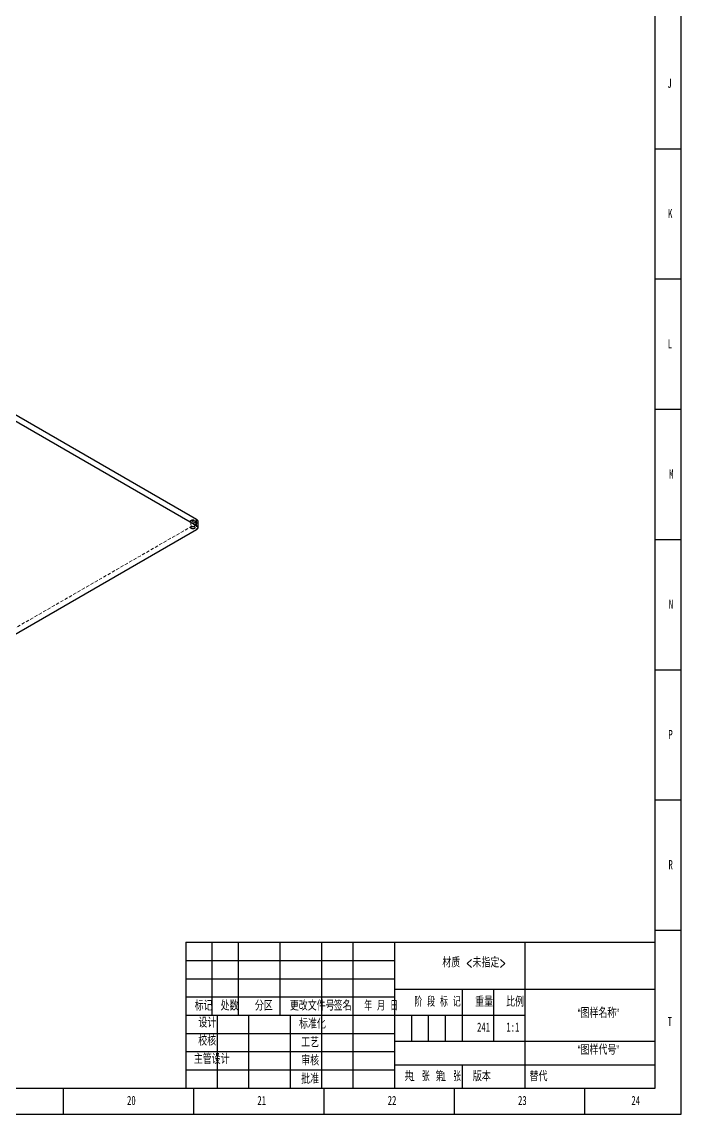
# Model space of a CAD drawing. Header units: millimetres. Extents: x 0 to 1189, y 0 to 841.
# Drawn here: x 936.1 to 1189, y 0 to 419.3 of the extents above; entities that cross this region are included whole.
import ezdxf

# ---------------------------------------------------------------- set-up
doc = ezdxf.new("R2010")
doc.units = ezdxf.units.MM
doc.header["$PDSIZE"] = -1
doc.linetypes.add('HIDDEN', pattern=[1.905, 1.27, -0.635])
for name, color, linetype in [('10', 7, 'Continuous'), ('5', 7, 'Continuous'), ('9', 7, 'Continuous'), ('SLD-0', 7, 'Continuous')]:
    doc.layers.add(name, color=color, linetype=linetype)
doc.styles.add('SLDTEXTSTYLE0', font='TXT', dxfattribs={"width": 0.7, "bigfont": 'bigfont'})
doc.styles.add('SLDTEXTSTYLE1', font='TXT', dxfattribs={"width": 0.6, "bigfont": 'bigfont'})
doc.styles.add('SLDTEXTSTYLE2', font='TXT', dxfattribs={"width": 0.614286, "bigfont": 'bigfont'})
doc.styles.add('SLDTEXTSTYLE3', font='TXT', dxfattribs={"width": 0.62, "bigfont": 'bigfont'})
doc.styles.add('SLDTEXTSTYLE5', font='TXT', dxfattribs={"width": 0.7})

msp = doc.modelspace()

# ---------------------------------------------------------------- linework, layer by layer
at = {"color": 7, "linetype": 'Continuous', "lineweight": 25}
for p, q in [((846.842, 318.62), (1003.113, 228.407)), ((846.842, 316.17), (1003.113, 225.957)), ((1003.113, 225.957), (1003.113, 228.407)), ((1003.699, 225.141), (1003.699, 227.59)), ((1003.113, 224.324), (752.09, 79.412))]:
    msp.add_line(p, q, dxfattribs=at)
at = {"color": 7, "linetype": 'HIDDEN', "lineweight": 18}
for p, q in [((1003.113, 226.774), (752.09, 81.861)), ((1000.899, 227.407), (1000.899, 225.141)), ((1000.974, 227.172), (1001.133, 227.08)), ((1002.265, 227.08), (1002.424, 227.172)), ((1002.499, 225.141), (1002.499, 227.407)), ((1003.113, 226.774), (1003.113, 224.324))]:
    msp.add_line(p, q, dxfattribs=at)
at = {"color": 7, "linetype": 'HIDDEN', "lineweight": 18, "flags": 128}
for points in [[(1000.974, 228.009), (1001.307, 228.137), (1001.699, 228.182), (1002.091, 228.137), (1002.424, 228.009), (1002.646, 227.817), (1002.724, 227.59), (1002.646, 227.364), (1002.424, 227.172), (1002.091, 227.044), (1001.699, 226.999), (1001.307, 227.044), (1000.974, 227.172), (1000.752, 227.364), (1000.674, 227.59), (1000.752, 227.817), (1000.974, 228.009)], [(1001.133, 227.733), (1001.393, 227.833), (1001.699, 227.868), (1002.005, 227.833), (1002.265, 227.733), (1002.438, 227.583), (1002.499, 227.407), (1002.438, 227.23), (1002.265, 227.08), (1002.005, 226.98), (1001.699, 226.945), (1001.393, 226.98), (1001.133, 227.08), (1000.96, 227.23), (1000.899, 227.407), (1000.96, 227.583), (1001.133, 227.733)]]:
    msp.add_lwpolyline(points, dxfattribs=at)
at = {"color": 7, "linetype": 'Continuous', "lineweight": 18, "flags": 128}
msp.add_lwpolyline([(1000.992, 227.815), (1000.775, 227.627), (1000.699, 227.407), (1000.775, 227.186), (1000.992, 226.998), (1001.316, 226.873), (1001.699, 226.829), (1002.082, 226.873), (1002.406, 226.998), (1002.623, 227.186), (1002.699, 227.407), (1002.623, 227.627), (1002.406, 227.815), (1002.082, 227.94), (1001.699, 227.984), (1001.316, 227.94), (1000.992, 227.815)], dxfattribs=at)
at = {"color": 7, "linetype": 'Continuous', "lineweight": 25, "flags": 128}
msp.add_lwpolyline([(1001.133, 225.467), (1001.393, 225.567), (1001.699, 225.602), (1002.005, 225.567), (1002.265, 225.467), (1002.438, 225.317), (1002.499, 225.141), (1002.438, 224.964), (1002.265, 224.814), (1002.005, 224.714), (1001.699, 224.679), (1001.393, 224.714), (1001.133, 224.814), (1000.96, 224.964), (1000.899, 225.141), (1000.96, 225.317), (1001.133, 225.467)], dxfattribs=at)
at = {"color": 7, "linetype": 'Continuous', "lineweight": 25}
for centre, radius, start, end in [((1002.698, 227.49), 1.006, 5.6948, 65.62534), ((1002.803, 225.141), 0.873, 290.78342, 69.21658)]:
    msp.add_arc(centre, radius, start, end, dxfattribs=at)
at = {"color": 7, "linetype": 'HIDDEN', "lineweight": 18}
msp.add_arc((1002.698, 227.69), 1.006, 294.37466, 354.3052, dxfattribs=at)
at = {"color": 7, "linetype": 'Continuous'}
msp.add_point((1001.699, 227.59), dxfattribs=at)
at = {"layer": '5', "color": 7}
for p, q in [((1189, 0), (1189, 841)), ((999, 59), (1079, 59)), ((999, 52), (1079, 52)), ((1085.5, 38), (1085.5, 28)), ((1092, 38), (1092, 28)), ((1098.5, 38), (1098.5, 28)), ((0, 0), (1189, 0))]:
    msp.add_line(p, q, dxfattribs=at)
at = {"layer": '5', "color": 7, "lineweight": 25}
for p, q in [((1179, 10), (1179, 831.05)), ((999, 66), (1179, 66)), ((999, 66), (999, 10)), ((1009, 66), (1009, 38)), ((1019, 66), (1019, 38)), ((1035, 66), (1035, 38)), ((1051, 66), (1051, 10)), ((1063, 66), (1063, 10)), ((1079, 66), (1079, 10)), ((1129, 66), (1129, 38)), ((1079, 48), (1179, 48)), ((1105, 48), (1105, 28)), ((1117, 48), (1117, 28)), ((999, 45), (1079, 45)), ((999, 38), (1129, 38)), ((1011, 38), (1011, 10)), ((1023, 38), (1023, 10)), ((1039, 38), (1039, 10)), ((1129, 38), (1129, 10)), ((999, 31), (1079, 31)), ((1079, 28), (1179, 28)), ((999, 24), (1079, 24)), ((999, 17), (1079, 17)), ((1079.006, 18.982), (1179, 18.982)), ((0, 10), (1179, 10))]:
    msp.add_line(p, q, dxfattribs=at)
at = {"layer": '5'}
for p, q in [((1189, 370.5), (1179, 370.5)), ((1189, 320.5), (1179, 320.5)), ((1189, 270.5), (1179, 270.5)), ((1189, 220.5), (1179, 220.5)), ((1189, 170.5), (1179, 170.5)), ((1189, 120.5), (1179, 120.5)), ((1189, 70.5), (1179, 70.5)), ((952, 0), (952, 10)), ((1002, 0), (1002, 10)), ((1052, 0), (1052, 10)), ((1102, 0), (1102, 10)), ((1152, 0), (1152, 10))]:
    msp.add_line(p, q, dxfattribs=at)
at = {"layer": '5', "lineweight": 25}
msp.add_line((1105, 18.982), (1105, 10), dxfattribs=at)

# ---------------------------------------------------------------- texts
at = {"layer": '10', "char_height": 3.5}
for s, insert, attachment_point, style in [('J', (1184.515, 397.505), 2, 'SLDTEXTSTYLE5'), ('K', (1184.82, 347.505), 2, 'SLDTEXTSTYLE5'), ('L', (1184.681, 297.505), 2, 'SLDTEXTSTYLE5'), ('M', (1185.207, 247.505), 2, 'SLDTEXTSTYLE5'), ('N', (1185.103, 197.505), 2, 'SLDTEXTSTYLE5'), ('P', (1184.944, 147.505), 2, 'SLDTEXTSTYLE5'), ('R', (1184.984, 97.505), 2, 'SLDTEXTSTYLE5'), ('\\M+18DDE质 <\\M+196A2\\M+18E77\\M+192E8>', (1109.585, 59.858), 2, 'SLDTEXTSTYLE0'), ('\\M+18167图样\\M+196BC\\M+18FCC\\M+18168', (1157.279, 40.511), 2, 'SLDTEXTSTYLE0'), ('241', (1113.209, 35.158), 2, 'SLDTEXTSTYLE5'), ('T', (1184.656, 37.326), 2, 'SLDTEXTSTYLE5'), ('\\M+18D5A\\M+18A6A', (1007.176, 29.857), 2, 'SLDTEXTSTYLE0'), ('\\M+18167图样\\M+191E3\\M+18D86\\M+18168', (1157.281, 26.366), 2, 'SLDTEXTSTYLE0'), ('\\M+18EE5\\M+18AC7设计', (1008.926, 22.83), 2, 'SLDTEXTSTYLE0'), ('1', (1085.11, 16.188), 1, 'SLDTEXTSTYLE5'), ('1', (1097.135, 16.188), 1, 'SLDTEXTSTYLE5'), ('20', (978.089, 7.005), 2, 'SLDTEXTSTYLE5'), ('21', (1028.089, 7.005), 2, 'SLDTEXTSTYLE5'), ('22', (1078.089, 7.005), 2, 'SLDTEXTSTYLE5'), ('23', (1128.089, 7.005), 2, 'SLDTEXTSTYLE5'), ('24', (1171.589, 7.005), 2, 'SLDTEXTSTYLE5')]:
    msp.add_mtext(s, dxfattribs=dict(at, insert=insert, attachment_point=attachment_point, style=style))
at = {"layer": '10', "color": 7, "insert": (1112.526, 16.188), "char_height": 3.5, "attachment_point": 2, "style": 'SLDTEXTSTYLE0'}
msp.add_mtext('\\M+194C5\\M+1967B', dxfattribs=at)
at = {"layer": '9', "color": 7, "char_height": 3.5, "attachment_point": 2}
for s, insert, style in [('标记', (1005.821, 43.306), 'SLDTEXTSTYLE0'), ('处\\M+19094', (1015.759, 43.306), 'SLDTEXTSTYLE0'), ('\\M+195AA\\M+18BE6', (1028.916, 43.306), 'SLDTEXTSTYLE0'), ('\\M+18D58\\M+189FC\\M+195B6\\M+18C8F\\M+18D86', (1047.473, 43.306), 'SLDTEXTSTYLE0'), ('签\\M+196BC', (1059.145, 43.306), 'SLDTEXTSTYLE0'), ('\\M+1944E \\M+18C8E \\M+193FA', (1073.909, 43.306), 'SLDTEXTSTYLE3'), ('阶 \\M+19269 标 记', (1095.536, 44.81), 'SLDTEXTSTYLE2'), ('\\M+18F64\\M+197CA', (1113.402, 44.81), 'SLDTEXTSTYLE0'), ('\\M+194E4\\M+197E1', (1125.295, 44.81), 'SLDTEXTSTYLE0'), ('设计', (1007.228, 36.767), 'SLDTEXTSTYLE0'), ('标\\M+18F79\\M+189BB', (1047.567, 36.358), 'SLDTEXTSTYLE0'), ('\\M+18D48艺', (1046.681, 29.23), 'SLDTEXTSTYLE0'), ('审\\M+18A6A', (1046.68, 22.249), 'SLDTEXTSTYLE0'), ('\\M+194E1\\M+18F79', (1046.662, 15.216), 'SLDTEXTSTYLE0'), ('\\M+18BA4  张', (1087.69, 16.188), 'SLDTEXTSTYLE1'), ('\\M+191E6  张', (1099.675, 16.188), 'SLDTEXTSTYLE1')]:
    msp.add_mtext(s, dxfattribs=dict(at, insert=insert, style=style))
at = {"layer": 'SLD-0', "char_height": 3.5}
for s, insert, attachment_point, style in [('1:1', (1124.437, 35.158), 2, 'SLDTEXTSTYLE5'), ('\\M+191D6\\M+191E3', (1130.851, 16.188), 1, 'SLDTEXTSTYLE0')]:
    msp.add_mtext(s, dxfattribs=dict(at, insert=insert, attachment_point=attachment_point, style=style))

doc.saveas('drawing.dxf')
